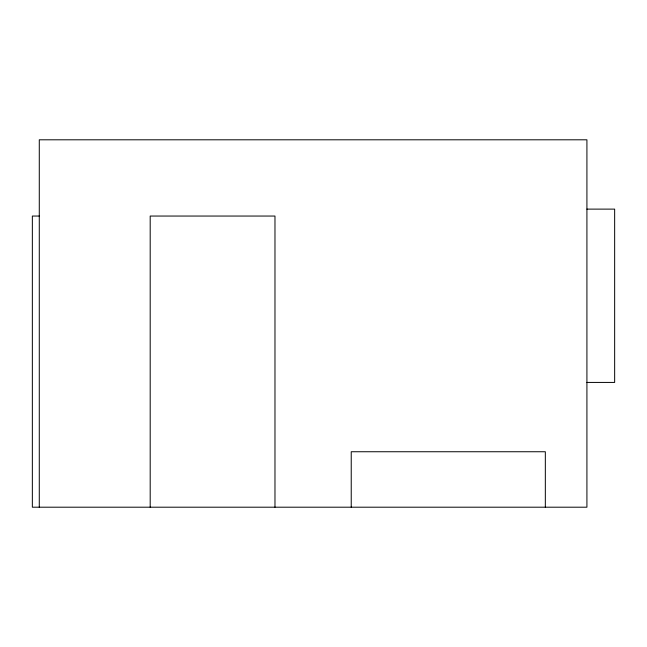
<?xml version="1.0" encoding="UTF-8"?>
<svg xmlns="http://www.w3.org/2000/svg" width="647" height="647" viewBox="0 0 647 647"><rect width="100%" height="100%" fill="white"/><g stroke="black" fill="none" stroke-linecap="round" stroke-linejoin="round"><path stroke-width="0.97" d="M586.918 209.118L614.65 209.118L614.65 382.426L586.918 382.426M39.281 216.049L32.35 216.049L32.35 507.199L586.918 507.199L586.918 139.801L39.281 139.801L39.281 507.199M545.332 507.199L545.332 451.743L351.232 451.743L351.232 507.199M274.975 507.199L274.975 216.049L150.193 216.049L150.193 507.199"/></g></svg>
